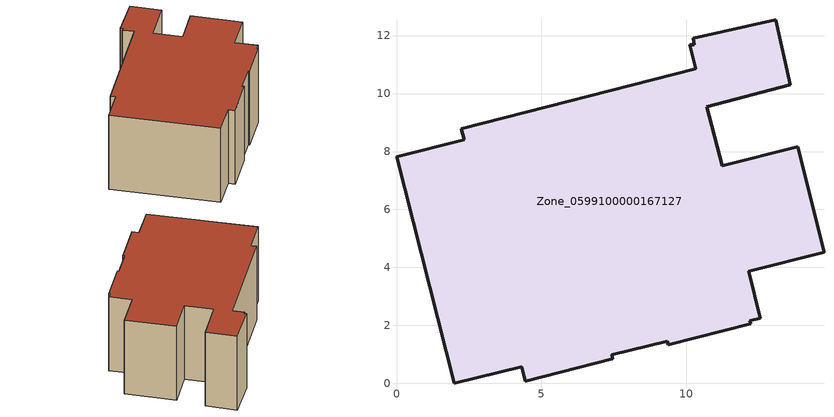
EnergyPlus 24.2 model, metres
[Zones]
Zone_0599100000167127
 floor ground (C_G): 14.75,4.52 12.16,3.87 12.56,2.25 12.19,2.16 12.21,2.06 9.37,1.33 9.34,1.46 7.42,0.98 7.46,0.85 4.44,0.08 4.32,0.58 1.99,0 0,7.82 2.33,8.41 2.23,8.78 10.33,10.85 10.11,11.68 10.27,11.69 10.23,11.91 13.08,12.55 13.59,10.3 10.71,9.54 11.23,7.52 13.84,8.17 z0
 wall outside (C_F): 12.16,3.87 14.75,4.52 13.84,8.17 11.23,7.52 10.71,9.54 13.59,10.3 13.08,12.55 10.23,11.91 10.27,11.69 10.11,11.68 10.33,10.85 2.23,8.78 2.33,8.41 0,7.82 1.99,0 4.32,0.58 4.44,0.08 7.46,0.85 7.42,0.98 9.34,1.46 9.37,1.33 12.21,2.06 12.19,2.16 12.56,2.25 12.16,3.87 z0:6.24
 roof outside (C_R): 10.27,11.69 10.11,11.68 10.33,10.85 2.23,8.78 2.33,8.41 0,7.82 1.99,0 4.32,0.58 4.44,0.08 7.46,0.85 7.42,0.98 9.34,1.46 9.37,1.33 12.21,2.06 12.19,2.16 12.56,2.25 12.16,3.87 14.75,4.52 13.84,8.17 11.23,7.52 10.71,9.54 13.59,10.3 13.08,12.55 10.23,11.91 z6.24
[BUILDING]
Pand.0599100000167127: North Axis=0; Terrain=City; Loads Convergence Tolerance Value=0.04; Temperature Convergence Tolerance Value=0.4; Solar Distribution=FullExterior; Maximum Number of Warmup Days=25; Minimum Number of Warmup Days=1
[Site:Location]
Rotterdam.The.Hague.AP_ZH_NLD Design_Conditions: Latitude=51.96; Longitude=4.45; Time Zone=1; Elevation=-4.5
[SITE:GROUNDTEMPERATURE:BUILDINGSURFACE]
18, 18, 18, 18, 18, 18, 18, 18, 18, 18, 18, 18
[MATERIAL] Thermal Absorptance=0.9; Solar Absorptance=0.7; Visible Absorptance=0.7
Name | Roughness | Thickness | Conductivity | Density | Specific Heat
G.D.1965 | MediumSmooth | 0.15 | 1 | 540 | 1210
F.D.1965 | Rough | 0.3 | 0.857143 | 1920 | 840
R.D.1965 | MediumRough | 0.2 | 0.08 | 1500 | 1000
[CONSTRUCTION]
C_G: G.D.1965
C_F: F.D.1965
C_R: R.D.1965
[ZONE]
Zone_0599100000167127: Type=1; Multiplier=1; Ceiling Height=Autocalculate; Volume=Autocalculate; Floor Area=autocalculate; Part of Total Floor Area=Yes
[ZONEINFILTRATION:DESIGNFLOWRATE]
Infil_Zone_0599100000167127: Zone or ZoneList or Space or SpaceList=Zone_0599100000167127; Schedule=AlwaysOn; Design Flow Rate Calculation Method=Flow/Area; Flow Rate per Floor Area=0.0042; Constant Term Coefficient=1; Temperature Term Coefficient=0; Velocity Term Coefficient=0; Velocity Squared Term Coefficient=0
[HVACTEMPLATE:ZONE:IDEALLOADSAIRSYSTEM]
Zone_0599100000167127: Maximum Heating Supply Air Temperature=50; Minimum Cooling Supply Air Temperature=13; Maximum Heating Supply Air Humidity Ratio=0.0156; Minimum Cooling Supply Air Humidity Ratio=0.0077; Heating Limit=NoLimit; Cooling Limit=NoLimit; Dehumidification Control Type=ConstantSensibleHeatRatio; Cooling Sensible Heat Ratio=0.7; Dehumidification Setpoint=60; Humidification Control Type=None; Humidification Setpoint=30; Outdoor Air Method=None; Outdoor Air Flow Rate per Person=0.00944; Outdoor Air Flow Rate per Zone Floor Area=0; Outdoor Air Flow Rate per Zone=0; Demand Controlled Ventilation Type=None; Outdoor Air Economizer Type=NoEconomizer; Heat Recovery Type=None; Sensible Heat Recovery Effectiveness=0.7; Latent Heat Recovery Effectiveness=0.65
[ZONECONTROL:THERMOSTAT]
ThermostatControl_Zone_0599100000167127: Zone or ZoneList=Zone_0599100000167127; Control Type Schedule=DualSetpointControlType; Control 1=Thermostat_Zone_0599100000167127; Temperature Difference Between Cutout And Setpoint=0
[THERMOSTATSETPOINT:DUALSETPOINT]
Thermostat_Zone_0599100000167127: Heating Setpoint Temperature Schedule=HeatingSetpoint_Zone_0599100000167127; Cooling Setpoint Temperature Schedule=CoolingSetpoint_Zone_0599100000167127
[SCHEDULE:COMPACT]
HeatingSetpoint_Zone_0599100000167127: Through: 12/31, For: AllDays, Until: 24:00, 21
CoolingSetpoint_Zone_0599100000167127: Through: 12/31, For: AllDays, Until: 24:00, 24
DualSetpointControlType: Through: 12/31, For: AllDays, Until: 24:00, 4
AlwaysOn: Through: 12/31, For: AllDays, Until: 24:00, 1
